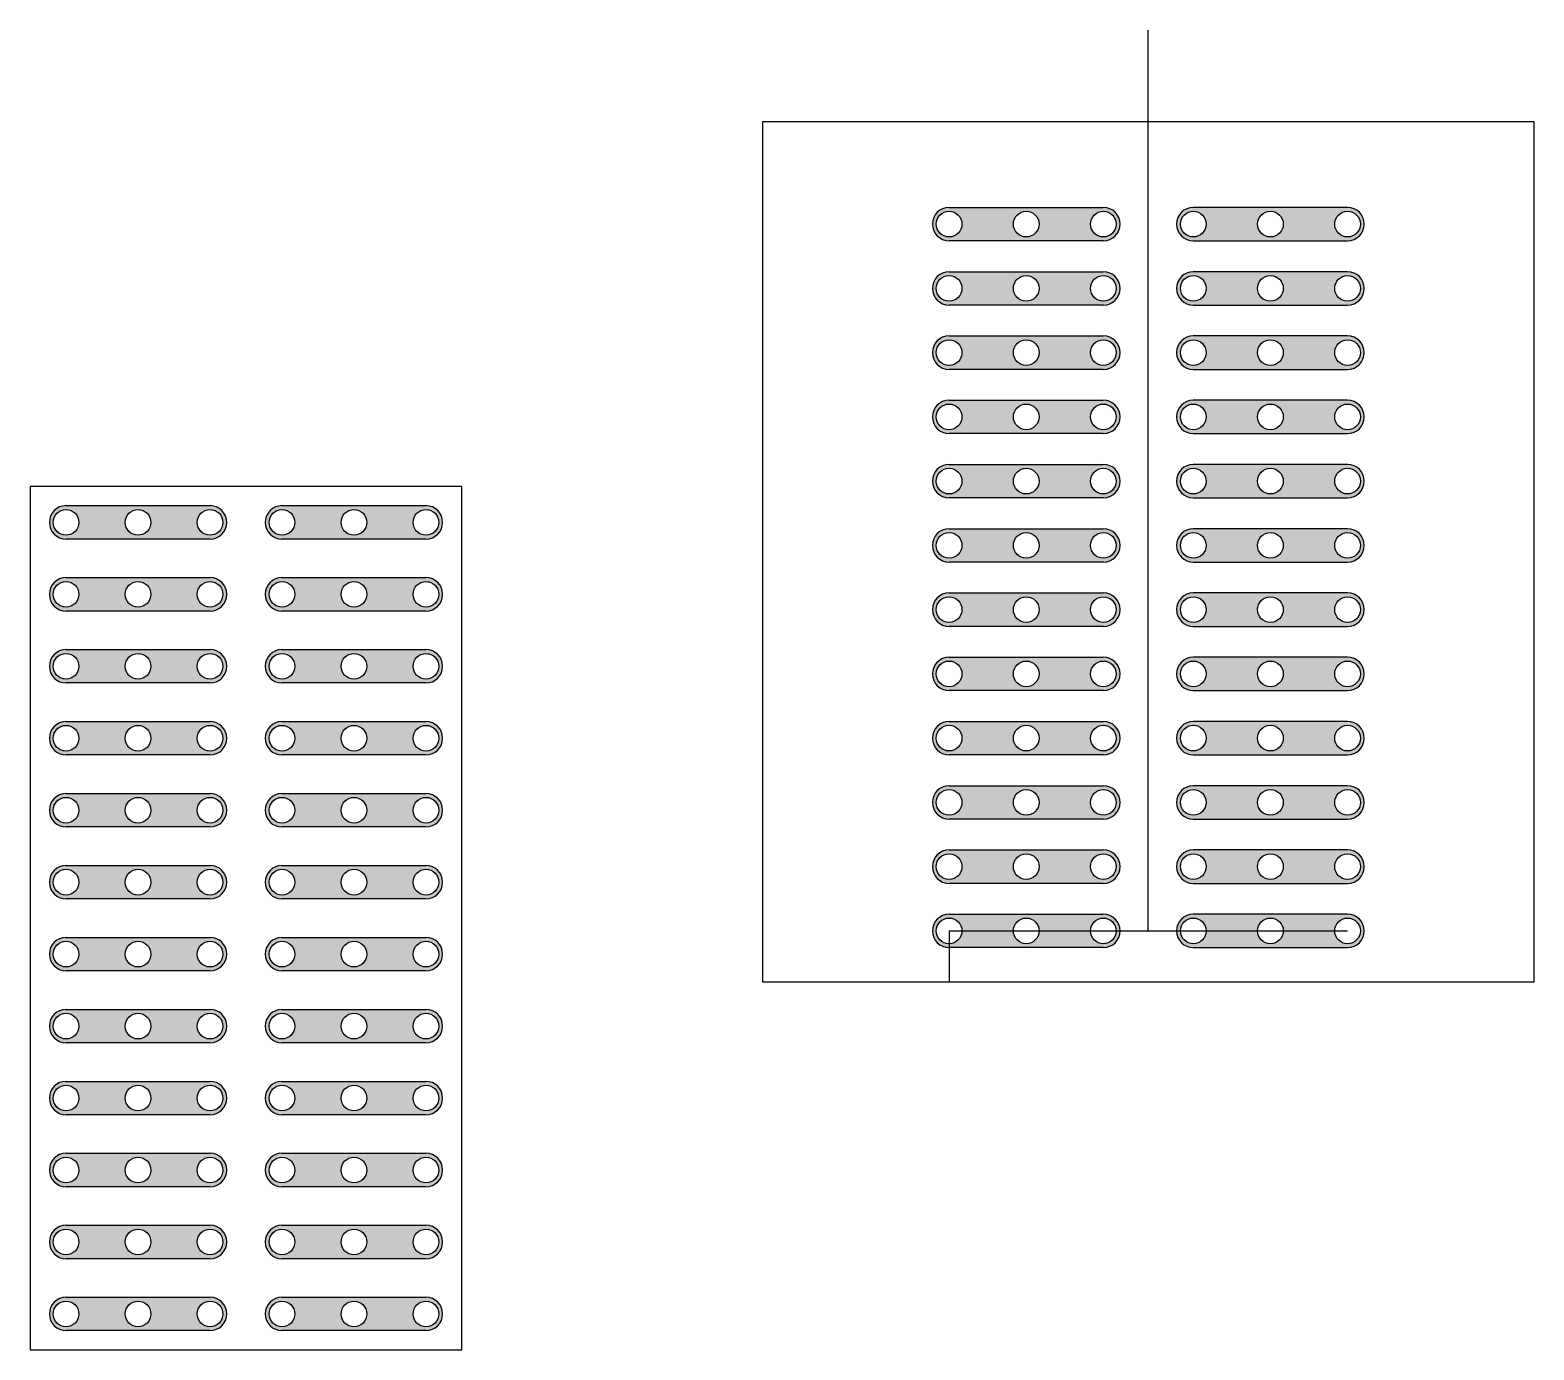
# Model space of a CAD drawing. Header units: millimetres. Extents: x -212 to 952, y -78 to 872.
# Drawn here: x 709.9 to 768.4, y 294.3 to 345.6 of the extents above; entities that cross this region are included whole.
import ezdxf

# ---------------------------------------------------------------- set-up
doc = ezdxf.new("R2010")
doc.units = ezdxf.units.MM
doc.layers.add('PCB_2', color=6, linetype='Continuous', lineweight=25)

msp = doc.modelspace()

# ---------------------------------------------------------------- hatches: boundary and pattern name
at = {"layer": 'PCB_2'}
h = msp.add_hatch(color=256, dxfattribs=at)
h.set_gradient(color1=(255, 0, 0), color2=(255, 0, 0))
edge = h.paths.add_edge_path()
edge.add_arc((745.631, 338.07), 0.5, 0, 360)
edge = h.paths.add_edge_path()
edge.add_arc((748.631, 338.07), 0.5, 0, 360)
edge = h.paths.add_edge_path()
edge.add_arc((751.631, 338.07), 0.5, 0, 360)
edge = h.paths.add_edge_path()
edge.add_line((751.631, 337.42), (745.631, 337.42))
edge.add_arc((745.631, 338.07), 0.65, 90, 270, ccw=False)
edge.add_line((745.631, 338.72), (751.631, 338.72))
edge.add_arc((751.631, 338.07), 0.65, -90, 90, ccw=False)
h = msp.add_hatch(color=256, dxfattribs=at)
h.set_gradient(color1=(255, 0, 0), color2=(255, 0, 0))
edge = h.paths.add_edge_path()
edge.add_arc((761.131, 338.07), 0.5, 0, 360)
edge = h.paths.add_edge_path()
edge.add_arc((758.131, 338.07), 0.5, 0, 360)
edge = h.paths.add_edge_path()
edge.add_arc((755.131, 338.07), 0.5, 0, 360)
edge = h.paths.add_edge_path()
edge.add_line((755.131, 337.42), (761.131, 337.42))
edge.add_arc((761.131, 338.07), 0.65, 270, 450)
edge.add_line((761.131, 338.72), (755.131, 338.72))
edge.add_arc((755.131, 338.07), 0.65, 90, 270)
h = msp.add_hatch(color=256, dxfattribs=at)
h.set_gradient(color1=(255, 0, 0), color2=(255, 0, 0))
edge = h.paths.add_edge_path()
edge.add_arc((745.631, 335.57), 0.5, 0, 360)
edge = h.paths.add_edge_path()
edge.add_arc((748.631, 335.57), 0.5, 0, 360)
edge = h.paths.add_edge_path()
edge.add_arc((751.631, 335.57), 0.5, 0, 360)
edge = h.paths.add_edge_path()
edge.add_line((751.631, 334.92), (745.631, 334.92))
edge.add_arc((745.631, 335.57), 0.65, 90, 270, ccw=False)
edge.add_line((745.631, 336.22), (751.631, 336.22))
edge.add_arc((751.631, 335.57), 0.65, -90, 90, ccw=False)
h = msp.add_hatch(color=256, dxfattribs=at)
h.set_gradient(color1=(255, 0, 0), color2=(255, 0, 0))
edge = h.paths.add_edge_path()
edge.add_arc((761.131, 335.57), 0.5, 0, 360)
edge = h.paths.add_edge_path()
edge.add_arc((758.131, 335.57), 0.5, 0, 360)
edge = h.paths.add_edge_path()
edge.add_arc((755.131, 335.57), 0.5, 0, 360)
edge = h.paths.add_edge_path()
edge.add_line((755.131, 334.92), (761.131, 334.92))
edge.add_arc((761.131, 335.57), 0.65, 270, 450)
edge.add_line((761.131, 336.22), (755.131, 336.22))
edge.add_arc((755.131, 335.57), 0.65, 90, 270)
h = msp.add_hatch(color=256, dxfattribs=at)
h.set_gradient(color1=(255, 0, 0), color2=(255, 0, 0))
edge = h.paths.add_edge_path()
edge.add_arc((745.631, 333.07), 0.5, 0, 360)
edge = h.paths.add_edge_path()
edge.add_arc((748.631, 333.07), 0.5, 0, 360)
edge = h.paths.add_edge_path()
edge.add_arc((751.631, 333.07), 0.5, 0, 360)
edge = h.paths.add_edge_path()
edge.add_line((751.631, 332.42), (745.631, 332.42))
edge.add_arc((745.631, 333.07), 0.65, 90, 270, ccw=False)
edge.add_line((745.631, 333.72), (751.631, 333.72))
edge.add_arc((751.631, 333.07), 0.65, -90, 90, ccw=False)
h = msp.add_hatch(color=256, dxfattribs=at)
h.set_gradient(color1=(255, 0, 0), color2=(255, 0, 0))
edge = h.paths.add_edge_path()
edge.add_arc((761.131, 333.07), 0.5, 0, 360)
edge = h.paths.add_edge_path()
edge.add_arc((758.131, 333.07), 0.5, 0, 360)
edge = h.paths.add_edge_path()
edge.add_arc((755.131, 333.07), 0.5, 0, 360)
edge = h.paths.add_edge_path()
edge.add_line((755.131, 332.42), (761.131, 332.42))
edge.add_arc((761.131, 333.07), 0.65, 270, 450)
edge.add_line((761.131, 333.72), (755.131, 333.72))
edge.add_arc((755.131, 333.07), 0.65, 90, 270)
h = msp.add_hatch(color=256, dxfattribs=at)
h.set_gradient(color1=(255, 0, 0), color2=(255, 0, 0))
edge = h.paths.add_edge_path()
edge.add_arc((745.631, 330.57), 0.5, 0, 360)
edge = h.paths.add_edge_path()
edge.add_arc((748.631, 330.57), 0.5, 0, 360)
edge = h.paths.add_edge_path()
edge.add_arc((751.631, 330.57), 0.5, 0, 360)
edge = h.paths.add_edge_path()
edge.add_line((751.631, 329.92), (745.631, 329.92))
edge.add_arc((745.631, 330.57), 0.65, 90, 270, ccw=False)
edge.add_line((745.631, 331.22), (751.631, 331.22))
edge.add_arc((751.631, 330.57), 0.65, -90, 90, ccw=False)
h = msp.add_hatch(color=256, dxfattribs=at)
h.set_gradient(color1=(255, 0, 0), color2=(255, 0, 0))
edge = h.paths.add_edge_path()
edge.add_arc((761.131, 330.57), 0.5, 0, 360)
edge = h.paths.add_edge_path()
edge.add_arc((758.131, 330.57), 0.5, 0, 360)
edge = h.paths.add_edge_path()
edge.add_arc((755.131, 330.57), 0.5, 0, 360)
edge = h.paths.add_edge_path()
edge.add_line((755.131, 329.92), (761.131, 329.92))
edge.add_arc((761.131, 330.57), 0.65, 270, 450)
edge.add_line((761.131, 331.22), (755.131, 331.22))
edge.add_arc((755.131, 330.57), 0.65, 90, 270)
h = msp.add_hatch(color=256, dxfattribs=at)
h.set_gradient(color1=(255, 0, 0), color2=(255, 0, 0))
edge = h.paths.add_edge_path()
edge.add_arc((745.631, 328.07), 0.5, 0, 360)
edge = h.paths.add_edge_path()
edge.add_arc((748.631, 328.07), 0.5, 0, 360)
edge = h.paths.add_edge_path()
edge.add_arc((751.631, 328.07), 0.5, 0, 360)
edge = h.paths.add_edge_path()
edge.add_line((751.631, 327.42), (745.631, 327.42))
edge.add_arc((745.631, 328.07), 0.65, 90, 270, ccw=False)
edge.add_line((745.631, 328.72), (751.631, 328.72))
edge.add_arc((751.631, 328.07), 0.65, -90, 90, ccw=False)
h = msp.add_hatch(color=256, dxfattribs=at)
h.set_gradient(color1=(255, 0, 0), color2=(255, 0, 0))
edge = h.paths.add_edge_path()
edge.add_arc((761.131, 328.07), 0.5, 0, 360)
edge = h.paths.add_edge_path()
edge.add_arc((758.131, 328.07), 0.5, 0, 360)
edge = h.paths.add_edge_path()
edge.add_arc((755.131, 328.07), 0.5, 0, 360)
edge = h.paths.add_edge_path()
edge.add_line((755.131, 327.42), (761.131, 327.42))
edge.add_arc((761.131, 328.07), 0.65, 270, 450)
edge.add_line((761.131, 328.72), (755.131, 328.72))
edge.add_arc((755.131, 328.07), 0.65, 90, 270)
h = msp.add_hatch(color=256, dxfattribs=at)
h.set_gradient(color1=(255, 0, 0), color2=(255, 0, 0))
edge = h.paths.add_edge_path()
edge.add_arc((711.281, 326.466), 0.5, 0, 360)
edge = h.paths.add_edge_path()
edge.add_arc((714.081, 326.466), 0.5, 0, 360)
edge = h.paths.add_edge_path()
edge.add_arc((716.881, 326.466), 0.5, 0, 360)
edge = h.paths.add_edge_path()
edge.add_line((711.281, 327.116), (716.881, 327.116))
edge.add_arc((716.881, 326.466), 0.65, -90, 90, ccw=False)
edge.add_line((716.881, 325.816), (711.281, 325.816))
edge.add_arc((711.281, 326.466), 0.65, 90, 270, ccw=False)
h = msp.add_hatch(color=256, dxfattribs=at)
h.set_gradient(color1=(255, 0, 0), color2=(255, 0, 0))
edge = h.paths.add_edge_path()
edge.add_arc((719.681, 326.466), 0.5, 0, 360)
edge = h.paths.add_edge_path()
edge.add_arc((722.481, 326.466), 0.5, 0, 360)
edge = h.paths.add_edge_path()
edge.add_arc((725.281, 326.466), 0.5, 0, 360)
edge = h.paths.add_edge_path()
edge.add_line((719.681, 327.116), (725.281, 327.116))
edge.add_arc((725.281, 326.466), 0.65, -90, 90, ccw=False)
edge.add_line((725.281, 325.816), (719.681, 325.816))
edge.add_arc((719.681, 326.466), 0.65, 90, 270, ccw=False)
h = msp.add_hatch(color=256, dxfattribs=at)
h.set_gradient(color1=(255, 0, 0), color2=(255, 0, 0))
edge = h.paths.add_edge_path()
edge.add_arc((745.631, 325.57), 0.5, 0, 360)
edge = h.paths.add_edge_path()
edge.add_arc((748.631, 325.57), 0.5, 0, 360)
edge = h.paths.add_edge_path()
edge.add_arc((751.631, 325.57), 0.5, 0, 360)
edge = h.paths.add_edge_path()
edge.add_line((751.631, 324.92), (745.631, 324.92))
edge.add_arc((745.631, 325.57), 0.65, 90, 270, ccw=False)
edge.add_line((745.631, 326.22), (751.631, 326.22))
edge.add_arc((751.631, 325.57), 0.65, -90, 90, ccw=False)
h = msp.add_hatch(color=256, dxfattribs=at)
h.set_gradient(color1=(255, 0, 0), color2=(255, 0, 0))
edge = h.paths.add_edge_path()
edge.add_arc((761.131, 325.57), 0.5, 0, 360)
edge = h.paths.add_edge_path()
edge.add_arc((758.131, 325.57), 0.5, 0, 360)
edge = h.paths.add_edge_path()
edge.add_arc((755.131, 325.57), 0.5, 0, 360)
edge = h.paths.add_edge_path()
edge.add_line((755.131, 324.92), (761.131, 324.92))
edge.add_arc((761.131, 325.57), 0.65, 270, 450)
edge.add_line((761.131, 326.22), (755.131, 326.22))
edge.add_arc((755.131, 325.57), 0.65, 90, 270)
h = msp.add_hatch(color=256, dxfattribs=at)
h.set_gradient(color1=(255, 0, 0), color2=(255, 0, 0))
edge = h.paths.add_edge_path()
edge.add_arc((711.281, 323.666), 0.5, 0, 360)
edge = h.paths.add_edge_path()
edge.add_arc((714.081, 323.666), 0.5, 0, 360)
edge = h.paths.add_edge_path()
edge.add_arc((716.881, 323.666), 0.5, 0, 360)
edge = h.paths.add_edge_path()
edge.add_line((711.281, 324.316), (716.881, 324.316))
edge.add_arc((716.881, 323.666), 0.65, -90, 90, ccw=False)
edge.add_line((716.881, 323.016), (711.281, 323.016))
edge.add_arc((711.281, 323.666), 0.65, 90, 270, ccw=False)
h = msp.add_hatch(color=256, dxfattribs=at)
h.set_gradient(color1=(255, 0, 0), color2=(255, 0, 0))
edge = h.paths.add_edge_path()
edge.add_arc((719.681, 323.666), 0.5, 0, 360)
edge = h.paths.add_edge_path()
edge.add_arc((722.481, 323.666), 0.5, 0, 360)
edge = h.paths.add_edge_path()
edge.add_arc((725.281, 323.666), 0.5, 0, 360)
edge = h.paths.add_edge_path()
edge.add_line((719.681, 324.316), (725.281, 324.316))
edge.add_arc((725.281, 323.666), 0.65, -90, 90, ccw=False)
edge.add_line((725.281, 323.016), (719.681, 323.016))
edge.add_arc((719.681, 323.666), 0.65, 90, 270, ccw=False)
h = msp.add_hatch(color=256, dxfattribs=at)
h.set_gradient(color1=(255, 0, 0), color2=(255, 0, 0))
edge = h.paths.add_edge_path()
edge.add_arc((745.631, 323.07), 0.5, 0, 360)
edge = h.paths.add_edge_path()
edge.add_arc((748.631, 323.07), 0.5, 0, 360)
edge = h.paths.add_edge_path()
edge.add_arc((751.631, 323.07), 0.5, 0, 360)
edge = h.paths.add_edge_path()
edge.add_line((751.631, 322.42), (745.631, 322.42))
edge.add_arc((745.631, 323.07), 0.65, 90, 270, ccw=False)
edge.add_line((745.631, 323.72), (751.631, 323.72))
edge.add_arc((751.631, 323.07), 0.65, -90, 90, ccw=False)
h = msp.add_hatch(color=256, dxfattribs=at)
h.set_gradient(color1=(255, 0, 0), color2=(255, 0, 0))
edge = h.paths.add_edge_path()
edge.add_arc((761.131, 323.07), 0.5, 0, 360)
edge = h.paths.add_edge_path()
edge.add_arc((758.131, 323.07), 0.5, 0, 360)
edge = h.paths.add_edge_path()
edge.add_arc((755.131, 323.07), 0.5, 0, 360)
edge = h.paths.add_edge_path()
edge.add_line((755.131, 322.42), (761.131, 322.42))
edge.add_arc((761.131, 323.07), 0.65, 270, 450)
edge.add_line((761.131, 323.72), (755.131, 323.72))
edge.add_arc((755.131, 323.07), 0.65, 90, 270)
h = msp.add_hatch(color=256, dxfattribs=at)
h.set_gradient(color1=(255, 0, 0), color2=(255, 0, 0))
edge = h.paths.add_edge_path()
edge.add_arc((711.281, 320.866), 0.5, 0, 360)
edge = h.paths.add_edge_path()
edge.add_arc((714.081, 320.866), 0.5, 0, 360)
edge = h.paths.add_edge_path()
edge.add_arc((716.881, 320.866), 0.5, 0, 360)
edge = h.paths.add_edge_path()
edge.add_line((711.281, 321.516), (716.881, 321.516))
edge.add_arc((716.881, 320.866), 0.65, -90, 90, ccw=False)
edge.add_line((716.881, 320.216), (711.281, 320.216))
edge.add_arc((711.281, 320.866), 0.65, 90, 270, ccw=False)
h = msp.add_hatch(color=256, dxfattribs=at)
h.set_gradient(color1=(255, 0, 0), color2=(255, 0, 0))
edge = h.paths.add_edge_path()
edge.add_arc((719.681, 320.866), 0.5, 0, 360)
edge = h.paths.add_edge_path()
edge.add_arc((722.481, 320.866), 0.5, 0, 360)
edge = h.paths.add_edge_path()
edge.add_arc((725.281, 320.866), 0.5, 0, 360)
edge = h.paths.add_edge_path()
edge.add_line((719.681, 321.516), (725.281, 321.516))
edge.add_arc((725.281, 320.866), 0.65, -90, 90, ccw=False)
edge.add_line((725.281, 320.216), (719.681, 320.216))
edge.add_arc((719.681, 320.866), 0.65, 90, 270, ccw=False)
h = msp.add_hatch(color=256, dxfattribs=at)
h.set_gradient(color1=(255, 0, 0), color2=(255, 0, 0))
edge = h.paths.add_edge_path()
edge.add_arc((745.631, 320.57), 0.5, 0, 360)
edge = h.paths.add_edge_path()
edge.add_arc((748.631, 320.57), 0.5, 0, 360)
edge = h.paths.add_edge_path()
edge.add_arc((751.631, 320.57), 0.5, 0, 360)
edge = h.paths.add_edge_path()
edge.add_line((751.631, 319.92), (745.631, 319.92))
edge.add_arc((745.631, 320.57), 0.65, 90, 270, ccw=False)
edge.add_line((745.631, 321.22), (751.631, 321.22))
edge.add_arc((751.631, 320.57), 0.65, -90, 90, ccw=False)
h = msp.add_hatch(color=256, dxfattribs=at)
h.set_gradient(color1=(255, 0, 0), color2=(255, 0, 0))
edge = h.paths.add_edge_path()
edge.add_arc((761.131, 320.57), 0.5, 0, 360)
edge = h.paths.add_edge_path()
edge.add_arc((758.131, 320.57), 0.5, 0, 360)
edge = h.paths.add_edge_path()
edge.add_arc((755.131, 320.57), 0.5, 0, 360)
edge = h.paths.add_edge_path()
edge.add_line((755.131, 319.92), (761.131, 319.92))
edge.add_arc((761.131, 320.57), 0.65, 270, 450)
edge.add_line((761.131, 321.22), (755.131, 321.22))
edge.add_arc((755.131, 320.57), 0.65, 90, 270)
h = msp.add_hatch(color=256, dxfattribs=at)
h.set_gradient(color1=(255, 0, 0), color2=(255, 0, 0))
edge = h.paths.add_edge_path()
edge.add_arc((711.281, 318.066), 0.5, 0, 360)
edge = h.paths.add_edge_path()
edge.add_arc((714.081, 318.066), 0.5, 0, 360)
edge = h.paths.add_edge_path()
edge.add_arc((716.881, 318.066), 0.5, 0, 360)
edge = h.paths.add_edge_path()
edge.add_line((711.281, 318.716), (716.881, 318.716))
edge.add_arc((716.881, 318.066), 0.65, -90, 90, ccw=False)
edge.add_line((716.881, 317.416), (711.281, 317.416))
edge.add_arc((711.281, 318.066), 0.65, 90, 270, ccw=False)
h = msp.add_hatch(color=256, dxfattribs=at)
h.set_gradient(color1=(255, 0, 0), color2=(255, 0, 0))
edge = h.paths.add_edge_path()
edge.add_arc((719.681, 318.066), 0.5, 0, 360)
edge = h.paths.add_edge_path()
edge.add_arc((722.481, 318.066), 0.5, 0, 360)
edge = h.paths.add_edge_path()
edge.add_arc((725.281, 318.066), 0.5, 0, 360)
edge = h.paths.add_edge_path()
edge.add_line((719.681, 318.716), (725.281, 318.716))
edge.add_arc((725.281, 318.066), 0.65, -90, 90, ccw=False)
edge.add_line((725.281, 317.416), (719.681, 317.416))
edge.add_arc((719.681, 318.066), 0.65, 90, 270, ccw=False)
h = msp.add_hatch(color=256, dxfattribs=at)
h.set_gradient(color1=(255, 0, 0), color2=(255, 0, 0))
edge = h.paths.add_edge_path()
edge.add_arc((745.631, 318.07), 0.5, 0, 360)
edge = h.paths.add_edge_path()
edge.add_arc((748.631, 318.07), 0.5, 0, 360)
edge = h.paths.add_edge_path()
edge.add_arc((751.631, 318.07), 0.5, 0, 360)
edge = h.paths.add_edge_path()
edge.add_line((751.631, 317.42), (745.631, 317.42))
edge.add_arc((745.631, 318.07), 0.65, 90, 270, ccw=False)
edge.add_line((745.631, 318.72), (751.631, 318.72))
edge.add_arc((751.631, 318.07), 0.65, -90, 90, ccw=False)
h = msp.add_hatch(color=256, dxfattribs=at)
h.set_gradient(color1=(255, 0, 0), color2=(255, 0, 0))
edge = h.paths.add_edge_path()
edge.add_arc((761.131, 318.07), 0.5, 0, 360)
edge = h.paths.add_edge_path()
edge.add_arc((758.131, 318.07), 0.5, 0, 360)
edge = h.paths.add_edge_path()
edge.add_arc((755.131, 318.07), 0.5, 0, 360)
edge = h.paths.add_edge_path()
edge.add_line((755.131, 317.42), (761.131, 317.42))
edge.add_arc((761.131, 318.07), 0.65, 270, 450)
edge.add_line((761.131, 318.72), (755.131, 318.72))
edge.add_arc((755.131, 318.07), 0.65, 90, 270)
h = msp.add_hatch(color=256, dxfattribs=at)
h.set_gradient(color1=(255, 0, 0), color2=(255, 0, 0))
edge = h.paths.add_edge_path()
edge.add_arc((711.281, 315.266), 0.5, 0, 360)
edge = h.paths.add_edge_path()
edge.add_arc((714.081, 315.266), 0.5, 0, 360)
edge = h.paths.add_edge_path()
edge.add_arc((716.881, 315.266), 0.5, 0, 360)
edge = h.paths.add_edge_path()
edge.add_line((711.281, 315.916), (716.881, 315.916))
edge.add_arc((716.881, 315.266), 0.65, -90, 90, ccw=False)
edge.add_line((716.881, 314.616), (711.281, 314.616))
edge.add_arc((711.281, 315.266), 0.65, 90, 270, ccw=False)
h = msp.add_hatch(color=256, dxfattribs=at)
h.set_gradient(color1=(255, 0, 0), color2=(255, 0, 0))
edge = h.paths.add_edge_path()
edge.add_arc((719.681, 315.266), 0.5, 0, 360)
edge = h.paths.add_edge_path()
edge.add_arc((722.481, 315.266), 0.5, 0, 360)
edge = h.paths.add_edge_path()
edge.add_arc((725.281, 315.266), 0.5, 0, 360)
edge = h.paths.add_edge_path()
edge.add_line((719.681, 315.916), (725.281, 315.916))
edge.add_arc((725.281, 315.266), 0.65, -90, 90, ccw=False)
edge.add_line((725.281, 314.616), (719.681, 314.616))
edge.add_arc((719.681, 315.266), 0.65, 90, 270, ccw=False)
h = msp.add_hatch(color=256, dxfattribs=at)
h.set_gradient(color1=(255, 0, 0), color2=(255, 0, 0))
edge = h.paths.add_edge_path()
edge.add_arc((745.631, 315.57), 0.5, 0, 360)
edge = h.paths.add_edge_path()
edge.add_arc((748.631, 315.57), 0.5, 0, 360)
edge = h.paths.add_edge_path()
edge.add_arc((751.631, 315.57), 0.5, 0, 360)
edge = h.paths.add_edge_path()
edge.add_line((751.631, 314.92), (745.631, 314.92))
edge.add_arc((745.631, 315.57), 0.65, 90, 270, ccw=False)
edge.add_line((745.631, 316.22), (751.631, 316.22))
edge.add_arc((751.631, 315.57), 0.65, -90, 90, ccw=False)
h = msp.add_hatch(color=256, dxfattribs=at)
h.set_gradient(color1=(255, 0, 0), color2=(255, 0, 0))
edge = h.paths.add_edge_path()
edge.add_arc((761.131, 315.57), 0.5, 0, 360)
edge = h.paths.add_edge_path()
edge.add_arc((758.131, 315.57), 0.5, 0, 360)
edge = h.paths.add_edge_path()
edge.add_arc((755.131, 315.57), 0.5, 0, 360)
edge = h.paths.add_edge_path()
edge.add_line((755.131, 314.92), (761.131, 314.92))
edge.add_arc((761.131, 315.57), 0.65, 270, 450)
edge.add_line((761.131, 316.22), (755.131, 316.22))
edge.add_arc((755.131, 315.57), 0.65, 90, 270)
h = msp.add_hatch(color=256, dxfattribs=at)
h.set_gradient(color1=(255, 0, 0), color2=(255, 0, 0))
edge = h.paths.add_edge_path()
edge.add_arc((745.631, 313.07), 0.5, 0, 360)
edge = h.paths.add_edge_path()
edge.add_arc((748.631, 313.07), 0.5, 0, 360)
edge = h.paths.add_edge_path()
edge.add_arc((751.631, 313.07), 0.5, 0, 360)
edge = h.paths.add_edge_path()
edge.add_line((751.631, 312.42), (745.631, 312.42))
edge.add_arc((745.631, 313.07), 0.65, 90, 270, ccw=False)
edge.add_line((745.631, 313.72), (751.631, 313.72))
edge.add_arc((751.631, 313.07), 0.65, -90, 90, ccw=False)
h = msp.add_hatch(color=256, dxfattribs=at)
h.set_gradient(color1=(255, 0, 0), color2=(255, 0, 0))
edge = h.paths.add_edge_path()
edge.add_arc((761.131, 313.07), 0.5, 0, 360)
edge = h.paths.add_edge_path()
edge.add_arc((758.131, 313.07), 0.5, 0, 360)
edge = h.paths.add_edge_path()
edge.add_arc((755.131, 313.07), 0.5, 0, 360)
edge = h.paths.add_edge_path()
edge.add_line((755.131, 312.42), (761.131, 312.42))
edge.add_arc((761.131, 313.07), 0.65, 270, 450)
edge.add_line((761.131, 313.72), (755.131, 313.72))
edge.add_arc((755.131, 313.07), 0.65, 90, 270)
h = msp.add_hatch(color=256, dxfattribs=at)
h.set_gradient(color1=(255, 0, 0), color2=(255, 0, 0))
edge = h.paths.add_edge_path()
edge.add_arc((711.281, 312.466), 0.5, 0, 360)
edge = h.paths.add_edge_path()
edge.add_arc((714.081, 312.466), 0.5, 0, 360)
edge = h.paths.add_edge_path()
edge.add_arc((716.881, 312.466), 0.5, 0, 360)
edge = h.paths.add_edge_path()
edge.add_line((711.281, 313.116), (716.881, 313.116))
edge.add_arc((716.881, 312.466), 0.65, -90, 90, ccw=False)
edge.add_line((716.881, 311.816), (711.281, 311.816))
edge.add_arc((711.281, 312.466), 0.65, 90, 270, ccw=False)
h = msp.add_hatch(color=256, dxfattribs=at)
h.set_gradient(color1=(255, 0, 0), color2=(255, 0, 0))
edge = h.paths.add_edge_path()
edge.add_arc((719.681, 312.466), 0.5, 0, 360)
edge = h.paths.add_edge_path()
edge.add_arc((722.481, 312.466), 0.5, 0, 360)
edge = h.paths.add_edge_path()
edge.add_arc((725.281, 312.466), 0.5, 0, 360)
edge = h.paths.add_edge_path()
edge.add_line((719.681, 313.116), (725.281, 313.116))
edge.add_arc((725.281, 312.466), 0.65, -90, 90, ccw=False)
edge.add_line((725.281, 311.816), (719.681, 311.816))
edge.add_arc((719.681, 312.466), 0.65, 90, 270, ccw=False)
h = msp.add_hatch(color=256, dxfattribs=at)
h.set_gradient(color1=(255, 0, 0), color2=(255, 0, 0))
edge = h.paths.add_edge_path()
edge.add_arc((745.631, 310.57), 0.5, 0, 360)
edge = h.paths.add_edge_path()
edge.add_arc((748.631, 310.57), 0.5, 0, 360)
edge = h.paths.add_edge_path()
edge.add_arc((751.631, 310.57), 0.5, 0, 360)
edge = h.paths.add_edge_path()
edge.add_line((751.631, 309.92), (745.631, 309.92))
edge.add_arc((745.631, 310.57), 0.65, 90, 270, ccw=False)
edge.add_line((745.631, 311.22), (751.631, 311.22))
edge.add_arc((751.631, 310.57), 0.65, -90, 90, ccw=False)
h = msp.add_hatch(color=256, dxfattribs=at)
h.set_gradient(color1=(255, 0, 0), color2=(255, 0, 0))
edge = h.paths.add_edge_path()
edge.add_arc((761.131, 310.57), 0.5, 0, 360)
edge = h.paths.add_edge_path()
edge.add_arc((758.131, 310.57), 0.5, 0, 360)
edge = h.paths.add_edge_path()
edge.add_arc((755.131, 310.57), 0.5, 0, 360)
edge = h.paths.add_edge_path()
edge.add_line((755.131, 309.92), (761.131, 309.92))
edge.add_arc((761.131, 310.57), 0.65, 270, 450)
edge.add_line((761.131, 311.22), (755.131, 311.22))
edge.add_arc((755.131, 310.57), 0.65, 90, 270)
h = msp.add_hatch(color=256, dxfattribs=at)
h.set_gradient(color1=(255, 0, 0), color2=(255, 0, 0))
edge = h.paths.add_edge_path()
edge.add_arc((711.281, 309.666), 0.5, 0, 360)
edge = h.paths.add_edge_path()
edge.add_arc((714.081, 309.666), 0.5, 0, 360)
edge = h.paths.add_edge_path()
edge.add_arc((716.881, 309.666), 0.5, 0, 360)
edge = h.paths.add_edge_path()
edge.add_line((711.281, 310.316), (716.881, 310.316))
edge.add_arc((716.881, 309.666), 0.65, -90, 90, ccw=False)
edge.add_line((716.881, 309.016), (711.281, 309.016))
edge.add_arc((711.281, 309.666), 0.65, 90, 270, ccw=False)
h = msp.add_hatch(color=256, dxfattribs=at)
h.set_gradient(color1=(255, 0, 0), color2=(255, 0, 0))
edge = h.paths.add_edge_path()
edge.add_arc((719.681, 309.666), 0.5, 0, 360)
edge = h.paths.add_edge_path()
edge.add_arc((722.481, 309.666), 0.5, 0, 360)
edge = h.paths.add_edge_path()
edge.add_arc((725.281, 309.666), 0.5, 0, 360)
edge = h.paths.add_edge_path()
edge.add_line((719.681, 310.316), (725.281, 310.316))
edge.add_arc((725.281, 309.666), 0.65, -90, 90, ccw=False)
edge.add_line((725.281, 309.016), (719.681, 309.016))
edge.add_arc((719.681, 309.666), 0.65, 90, 270, ccw=False)
h = msp.add_hatch(color=256, dxfattribs=at)
h.set_gradient(color1=(255, 0, 0), color2=(255, 0, 0))
edge = h.paths.add_edge_path()
edge.add_arc((711.281, 306.866), 0.5, 0, 360)
edge = h.paths.add_edge_path()
edge.add_arc((714.081, 306.866), 0.5, 0, 360)
edge = h.paths.add_edge_path()
edge.add_arc((716.881, 306.866), 0.5, 0, 360)
edge = h.paths.add_edge_path()
edge.add_line((711.281, 307.516), (716.881, 307.516))
edge.add_arc((716.881, 306.866), 0.65, -90, 90, ccw=False)
edge.add_line((716.881, 306.216), (711.281, 306.216))
edge.add_arc((711.281, 306.866), 0.65, 90, 270, ccw=False)
h = msp.add_hatch(color=256, dxfattribs=at)
h.set_gradient(color1=(255, 0, 0), color2=(255, 0, 0))
edge = h.paths.add_edge_path()
edge.add_arc((719.681, 306.866), 0.5, 0, 360)
edge = h.paths.add_edge_path()
edge.add_arc((722.481, 306.866), 0.5, 0, 360)
edge = h.paths.add_edge_path()
edge.add_arc((725.281, 306.866), 0.5, 0, 360)
edge = h.paths.add_edge_path()
edge.add_line((719.681, 307.516), (725.281, 307.516))
edge.add_arc((725.281, 306.866), 0.65, -90, 90, ccw=False)
edge.add_line((725.281, 306.216), (719.681, 306.216))
edge.add_arc((719.681, 306.866), 0.65, 90, 270, ccw=False)
h = msp.add_hatch(color=256, dxfattribs=at)
h.set_gradient(color1=(255, 0, 0), color2=(255, 0, 0))
edge = h.paths.add_edge_path()
edge.add_arc((711.281, 304.066), 0.5, 0, 360)
edge = h.paths.add_edge_path()
edge.add_arc((714.081, 304.066), 0.5, 0, 360)
edge = h.paths.add_edge_path()
edge.add_arc((716.881, 304.066), 0.5, 0, 360)
edge = h.paths.add_edge_path()
edge.add_line((711.281, 304.716), (716.881, 304.716))
edge.add_arc((716.881, 304.066), 0.65, -90, 90, ccw=False)
edge.add_line((716.881, 303.416), (711.281, 303.416))
edge.add_arc((711.281, 304.066), 0.65, 90, 270, ccw=False)
h = msp.add_hatch(color=256, dxfattribs=at)
h.set_gradient(color1=(255, 0, 0), color2=(255, 0, 0))
edge = h.paths.add_edge_path()
edge.add_arc((719.681, 304.066), 0.5, 0, 360)
edge = h.paths.add_edge_path()
edge.add_arc((722.481, 304.066), 0.5, 0, 360)
edge = h.paths.add_edge_path()
edge.add_arc((725.281, 304.066), 0.5, 0, 360)
edge = h.paths.add_edge_path()
edge.add_line((719.681, 304.716), (725.281, 304.716))
edge.add_arc((725.281, 304.066), 0.65, -90, 90, ccw=False)
edge.add_line((725.281, 303.416), (719.681, 303.416))
edge.add_arc((719.681, 304.066), 0.65, 90, 270, ccw=False)
h = msp.add_hatch(color=256, dxfattribs=at)
h.set_gradient(color1=(255, 0, 0), color2=(255, 0, 0))
edge = h.paths.add_edge_path()
edge.add_arc((711.281, 301.266), 0.5, 0, 360)
edge = h.paths.add_edge_path()
edge.add_arc((714.081, 301.266), 0.5, 0, 360)
edge = h.paths.add_edge_path()
edge.add_arc((716.881, 301.266), 0.5, 0, 360)
edge = h.paths.add_edge_path()
edge.add_line((711.281, 301.916), (716.881, 301.916))
edge.add_arc((716.881, 301.266), 0.65, -90, 90, ccw=False)
edge.add_line((716.881, 300.616), (711.281, 300.616))
edge.add_arc((711.281, 301.266), 0.65, 90, 270, ccw=False)
h = msp.add_hatch(color=256, dxfattribs=at)
h.set_gradient(color1=(255, 0, 0), color2=(255, 0, 0))
edge = h.paths.add_edge_path()
edge.add_arc((719.681, 301.266), 0.5, 0, 360)
edge = h.paths.add_edge_path()
edge.add_arc((722.481, 301.266), 0.5, 0, 360)
edge = h.paths.add_edge_path()
edge.add_arc((725.281, 301.266), 0.5, 0, 360)
edge = h.paths.add_edge_path()
edge.add_line((719.681, 301.916), (725.281, 301.916))
edge.add_arc((725.281, 301.266), 0.65, -90, 90, ccw=False)
edge.add_line((725.281, 300.616), (719.681, 300.616))
edge.add_arc((719.681, 301.266), 0.65, 90, 270, ccw=False)
h = msp.add_hatch(color=256, dxfattribs=at)
h.set_gradient(color1=(255, 0, 0), color2=(255, 0, 0))
edge = h.paths.add_edge_path()
edge.add_arc((711.281, 298.466), 0.5, 0, 360)
edge = h.paths.add_edge_path()
edge.add_arc((714.081, 298.466), 0.5, 0, 360)
edge = h.paths.add_edge_path()
edge.add_arc((716.881, 298.466), 0.5, 0, 360)
edge = h.paths.add_edge_path()
edge.add_line((711.281, 299.116), (716.881, 299.116))
edge.add_arc((716.881, 298.466), 0.65, -90, 90, ccw=False)
edge.add_line((716.881, 297.816), (711.281, 297.816))
edge.add_arc((711.281, 298.466), 0.65, 90, 270, ccw=False)
h = msp.add_hatch(color=256, dxfattribs=at)
h.set_gradient(color1=(255, 0, 0), color2=(255, 0, 0))
edge = h.paths.add_edge_path()
edge.add_arc((719.681, 298.466), 0.5, 0, 360)
edge = h.paths.add_edge_path()
edge.add_arc((722.481, 298.466), 0.5, 0, 360)
edge = h.paths.add_edge_path()
edge.add_arc((725.281, 298.466), 0.5, 0, 360)
edge = h.paths.add_edge_path()
edge.add_line((719.681, 299.116), (725.281, 299.116))
edge.add_arc((725.281, 298.466), 0.65, -90, 90, ccw=False)
edge.add_line((725.281, 297.816), (719.681, 297.816))
edge.add_arc((719.681, 298.466), 0.65, 90, 270, ccw=False)
h = msp.add_hatch(color=256, dxfattribs=at)
h.set_gradient(color1=(255, 0, 0), color2=(255, 0, 0))
edge = h.paths.add_edge_path()
edge.add_arc((711.281, 295.666), 0.5, 0, 360)
edge = h.paths.add_edge_path()
edge.add_arc((714.081, 295.666), 0.5, 0, 360)
edge = h.paths.add_edge_path()
edge.add_arc((716.881, 295.666), 0.5, 0, 360)
edge = h.paths.add_edge_path()
edge.add_line((711.281, 296.316), (716.881, 296.316))
edge.add_arc((716.881, 295.666), 0.65, -90, 90, ccw=False)
edge.add_line((716.881, 295.016), (711.281, 295.016))
edge.add_arc((711.281, 295.666), 0.65, 90, 270, ccw=False)
h = msp.add_hatch(color=256, dxfattribs=at)
h.set_gradient(color1=(255, 0, 0), color2=(255, 0, 0))
edge = h.paths.add_edge_path()
edge.add_arc((719.681, 295.666), 0.5, 0, 360)
edge = h.paths.add_edge_path()
edge.add_arc((722.481, 295.666), 0.5, 0, 360)
edge = h.paths.add_edge_path()
edge.add_arc((725.281, 295.666), 0.5, 0, 360)
edge = h.paths.add_edge_path()
edge.add_line((719.681, 296.316), (725.281, 296.316))
edge.add_arc((725.281, 295.666), 0.65, -90, 90, ccw=False)
edge.add_line((725.281, 295.016), (719.681, 295.016))
edge.add_arc((719.681, 295.666), 0.65, 90, 270, ccw=False)

# ---------------------------------------------------------------- linework, layer by layer
for p, q in [((753.381, 310.57), (753.381, 345.621)), ((745.631, 310.57), (761.131, 310.57)), ((745.631, 310.57), (745.631, 308.57))]:
    msp.add_line(p, q)
for p, q in [((745.631, 338.72), (751.631, 338.72)), ((761.131, 338.72), (755.131, 338.72)), ((751.631, 337.42), (745.631, 337.42)), ((755.131, 337.42), (761.131, 337.42)), ((745.631, 336.22), (751.631, 336.22)), ((761.131, 336.22), (755.131, 336.22)), ((751.631, 334.92), (745.631, 334.92)), ((755.131, 334.92), (761.131, 334.92)), ((745.631, 333.72), (751.631, 333.72)), ((761.131, 333.72), (755.131, 333.72)), ((751.631, 332.42), (745.631, 332.42)), ((755.131, 332.42), (761.131, 332.42)), ((745.631, 331.22), (751.631, 331.22)), ((761.131, 331.22), (755.131, 331.22)), ((751.631, 329.92), (745.631, 329.92)), ((755.131, 329.92), (761.131, 329.92)), ((745.631, 328.72), (751.631, 328.72)), ((761.131, 328.72), (755.131, 328.72)), ((711.281, 327.116), (716.881, 327.116)), ((719.681, 327.116), (725.281, 327.116)), ((751.631, 327.42), (745.631, 327.42)), ((755.131, 327.42), (761.131, 327.42)), ((745.631, 326.22), (751.631, 326.22)), ((761.131, 326.22), (755.131, 326.22)), ((716.881, 325.816), (711.281, 325.816)), ((725.281, 325.816), (719.681, 325.816)), ((751.631, 324.92), (745.631, 324.92)), ((755.131, 324.92), (761.131, 324.92)), ((711.281, 324.316), (716.881, 324.316)), ((719.681, 324.316), (725.281, 324.316)), ((745.631, 323.72), (751.631, 323.72)), ((761.131, 323.72), (755.131, 323.72)), ((716.881, 323.016), (711.281, 323.016)), ((725.281, 323.016), (719.681, 323.016)), ((751.631, 322.42), (745.631, 322.42)), ((755.131, 322.42), (761.131, 322.42)), ((711.281, 321.516), (716.881, 321.516)), ((719.681, 321.516), (725.281, 321.516)), ((745.631, 321.22), (751.631, 321.22)), ((761.131, 321.22), (755.131, 321.22)), ((716.881, 320.216), (711.281, 320.216)), ((725.281, 320.216), (719.681, 320.216)), ((751.631, 319.92), (745.631, 319.92)), ((755.131, 319.92), (761.131, 319.92)), ((711.281, 318.716), (716.881, 318.716)), ((719.681, 318.716), (725.281, 318.716)), ((745.631, 318.72), (751.631, 318.72)), ((761.131, 318.72), (755.131, 318.72)), ((716.881, 317.416), (711.281, 317.416)), ((725.281, 317.416), (719.681, 317.416)), ((751.631, 317.42), (745.631, 317.42)), ((755.131, 317.42), (761.131, 317.42)), ((711.281, 315.916), (716.881, 315.916)), ((719.681, 315.916), (725.281, 315.916)), ((745.631, 316.22), (751.631, 316.22)), ((761.131, 316.22), (755.131, 316.22)), ((751.631, 314.92), (745.631, 314.92)), ((755.131, 314.92), (761.131, 314.92)), ((716.881, 314.616), (711.281, 314.616)), ((725.281, 314.616), (719.681, 314.616)), ((745.631, 313.72), (751.631, 313.72)), ((761.131, 313.72), (755.131, 313.72)), ((711.281, 313.116), (716.881, 313.116)), ((719.681, 313.116), (725.281, 313.116)), ((751.631, 312.42), (745.631, 312.42)), ((755.131, 312.42), (761.131, 312.42)), ((716.881, 311.816), (711.281, 311.816)), ((725.281, 311.816), (719.681, 311.816)), ((745.631, 311.22), (751.631, 311.22)), ((761.131, 311.22), (755.131, 311.22)), ((711.281, 310.316), (716.881, 310.316)), ((719.681, 310.316), (725.281, 310.316)), ((751.631, 309.92), (745.631, 309.92)), ((755.131, 309.92), (761.131, 309.92)), ((716.881, 309.016), (711.281, 309.016)), ((725.281, 309.016), (719.681, 309.016)), ((711.281, 307.516), (716.881, 307.516)), ((719.681, 307.516), (725.281, 307.516)), ((716.881, 306.216), (711.281, 306.216)), ((725.281, 306.216), (719.681, 306.216)), ((711.281, 304.716), (716.881, 304.716)), ((719.681, 304.716), (725.281, 304.716)), ((716.881, 303.416), (711.281, 303.416)), ((725.281, 303.416), (719.681, 303.416)), ((711.281, 301.916), (716.881, 301.916)), ((719.681, 301.916), (725.281, 301.916)), ((716.881, 300.616), (711.281, 300.616)), ((725.281, 300.616), (719.681, 300.616)), ((711.281, 299.116), (716.881, 299.116)), ((719.681, 299.116), (725.281, 299.116)), ((716.881, 297.816), (711.281, 297.816)), ((725.281, 297.816), (719.681, 297.816)), ((711.281, 296.316), (716.881, 296.316)), ((719.681, 296.316), (725.281, 296.316)), ((716.881, 295.016), (711.281, 295.016)), ((725.281, 295.016), (719.681, 295.016))]:
    msp.add_line(p, q, dxfattribs=at)
for points in [[(738.381, 308.57), (738.381, 342.07), (768.381, 342.07), (768.381, 308.57)], [(726.681, 294.266), (726.681, 327.866), (709.881, 327.866), (709.881, 294.266)]]:
    msp.add_lwpolyline(points, close=True, dxfattribs=at)
for centre in [(745.631, 338.07), (748.631, 338.07), (751.631, 338.07), (755.131, 338.07), (758.131, 338.07), (761.131, 338.07), (745.631, 335.57), (748.631, 335.57), (751.631, 335.57), (755.131, 335.57), (758.131, 335.57), (761.131, 335.57), (745.631, 333.07), (748.631, 333.07), (751.631, 333.07), (755.131, 333.07), (758.131, 333.07), (761.131, 333.07), (745.631, 330.57), (748.631, 330.57), (751.631, 330.57), (755.131, 330.57), (758.131, 330.57), (761.131, 330.57), (745.631, 328.07), (748.631, 328.07), (751.631, 328.07), (755.131, 328.07), (758.131, 328.07), (761.131, 328.07), (711.281, 326.466), (714.081, 326.466), (716.881, 326.466), (719.681, 326.466), (722.481, 326.466), (725.281, 326.466), (745.631, 325.57), (748.631, 325.57), (751.631, 325.57), (755.131, 325.57), (758.131, 325.57), (761.131, 325.57), (711.281, 323.666), (714.081, 323.666), (716.881, 323.666), (719.681, 323.666), (722.481, 323.666), (725.281, 323.666), (745.631, 323.07), (748.631, 323.07), (751.631, 323.07), (755.131, 323.07), (758.131, 323.07), (761.131, 323.07), (711.281, 320.866), (714.081, 320.866), (716.881, 320.866), (719.681, 320.866), (722.481, 320.866), (725.281, 320.866), (745.631, 320.57), (748.631, 320.57), (751.631, 320.57), (755.131, 320.57), (758.131, 320.57), (761.131, 320.57), (711.281, 318.066), (714.081, 318.066), (716.881, 318.066), (719.681, 318.066), (722.481, 318.066), (725.281, 318.066), (745.631, 318.07), (748.631, 318.07), (751.631, 318.07), (755.131, 318.07), (758.131, 318.07), (761.131, 318.07), (745.631, 315.57), (748.631, 315.57), (751.631, 315.57), (755.131, 315.57), (758.131, 315.57), (761.131, 315.57), (711.281, 315.266), (714.081, 315.266), (716.881, 315.266), (719.681, 315.266), (722.481, 315.266), (725.281, 315.266), (745.631, 313.07), (748.631, 313.07), (751.631, 313.07), (755.131, 313.07), (758.131, 313.07), (761.131, 313.07), (711.281, 312.466), (714.081, 312.466), (716.881, 312.466), (719.681, 312.466), (722.481, 312.466), (725.281, 312.466), (745.631, 310.57), (748.631, 310.57), (751.631, 310.57), (755.131, 310.57), (758.131, 310.57), (761.131, 310.57), (711.281, 309.666), (714.081, 309.666), (716.881, 309.666), (719.681, 309.666), (722.481, 309.666), (725.281, 309.666), (711.281, 306.866), (714.081, 306.866), (716.881, 306.866), (719.681, 306.866), (722.481, 306.866), (725.281, 306.866), (711.281, 304.066), (714.081, 304.066), (716.881, 304.066), (719.681, 304.066), (722.481, 304.066), (725.281, 304.066), (711.281, 301.266), (714.081, 301.266), (716.881, 301.266), (719.681, 301.266), (722.481, 301.266), (725.281, 301.266), (711.281, 298.466), (714.081, 298.466), (716.881, 298.466), (719.681, 298.466), (722.481, 298.466), (725.281, 298.466), (711.281, 295.666), (714.081, 295.666), (716.881, 295.666), (719.681, 295.666), (722.481, 295.666), (725.281, 295.666)]:
    msp.add_circle(centre, 0.5, dxfattribs=at)
for centre, start, end in [((745.631, 338.07), 90, 270), ((751.631, 338.07), 270, 90), ((755.131, 338.07), 90, 270), ((761.131, 338.07), 270, 90), ((745.631, 335.57), 90, 270), ((751.631, 335.57), 270, 90), ((755.131, 335.57), 90, 270), ((761.131, 335.57), 270, 90), ((745.631, 333.07), 90, 270), ((751.631, 333.07), 270, 90), ((755.131, 333.07), 90, 270), ((761.131, 333.07), 270, 90), ((745.631, 330.57), 90, 270), ((751.631, 330.57), 270, 90), ((755.131, 330.57), 90, 270), ((761.131, 330.57), 270, 90), ((745.631, 328.07), 90, 270), ((751.631, 328.07), 270, 90), ((755.131, 328.07), 90, 270), ((761.131, 328.07), 270, 90), ((711.281, 326.466), 90, 270), ((716.881, 326.466), 270, 90), ((719.681, 326.466), 90, 270), ((725.281, 326.466), 270, 90), ((745.631, 325.57), 90, 270), ((751.631, 325.57), 270, 90), ((755.131, 325.57), 90, 270), ((761.131, 325.57), 270, 90), ((711.281, 323.666), 90, 270), ((716.881, 323.666), 270, 90), ((719.681, 323.666), 90, 270), ((725.281, 323.666), 270, 90), ((745.631, 323.07), 90, 270), ((751.631, 323.07), 270, 90), ((755.131, 323.07), 90, 270), ((761.131, 323.07), 270, 90), ((711.281, 320.866), 90, 270), ((716.881, 320.866), 270, 90), ((719.681, 320.866), 90, 270), ((725.281, 320.866), 270, 90), ((745.631, 320.57), 90, 270), ((751.631, 320.57), 270, 90), ((755.131, 320.57), 90, 270), ((761.131, 320.57), 270, 90), ((711.281, 318.066), 90, 270), ((716.881, 318.066), 270, 90), ((719.681, 318.066), 90, 270), ((725.281, 318.066), 270, 90), ((745.631, 318.07), 90, 270), ((751.631, 318.07), 270, 90), ((755.131, 318.07), 90, 270), ((761.131, 318.07), 270, 90), ((711.281, 315.266), 90, 270), ((716.881, 315.266), 270, 90), ((719.681, 315.266), 90, 270), ((725.281, 315.266), 270, 90), ((745.631, 315.57), 90, 270), ((751.631, 315.57), 270, 90), ((755.131, 315.57), 90, 270), ((761.131, 315.57), 270, 90), ((745.631, 313.07), 90, 270), ((751.631, 313.07), 270, 90), ((755.131, 313.07), 90, 270), ((761.131, 313.07), 270, 90), ((711.281, 312.466), 90, 270), ((716.881, 312.466), 270, 90), ((719.681, 312.466), 90, 270), ((725.281, 312.466), 270, 90), ((745.631, 310.57), 90, 270), ((751.631, 310.57), 270, 90), ((755.131, 310.57), 90, 270), ((761.131, 310.57), 270, 90), ((711.281, 309.666), 90, 270), ((716.881, 309.666), 270, 90), ((719.681, 309.666), 90, 270), ((725.281, 309.666), 270, 90), ((711.281, 306.866), 90, 270), ((716.881, 306.866), 270, 90), ((719.681, 306.866), 90, 270), ((725.281, 306.866), 270, 90), ((711.281, 304.066), 90, 270), ((716.881, 304.066), 270, 90), ((719.681, 304.066), 90, 270), ((725.281, 304.066), 270, 90), ((711.281, 301.266), 90, 270), ((716.881, 301.266), 270, 90), ((719.681, 301.266), 90, 270), ((725.281, 301.266), 270, 90), ((711.281, 298.466), 90, 270), ((716.881, 298.466), 270, 90), ((719.681, 298.466), 90, 270), ((725.281, 298.466), 270, 90), ((711.281, 295.666), 90, 270), ((716.881, 295.666), 270, 90), ((719.681, 295.666), 90, 270), ((725.281, 295.666), 270, 90)]:
    msp.add_arc(centre, 0.65, start, end, dxfattribs=at)

doc.saveas('drawing.dxf')
